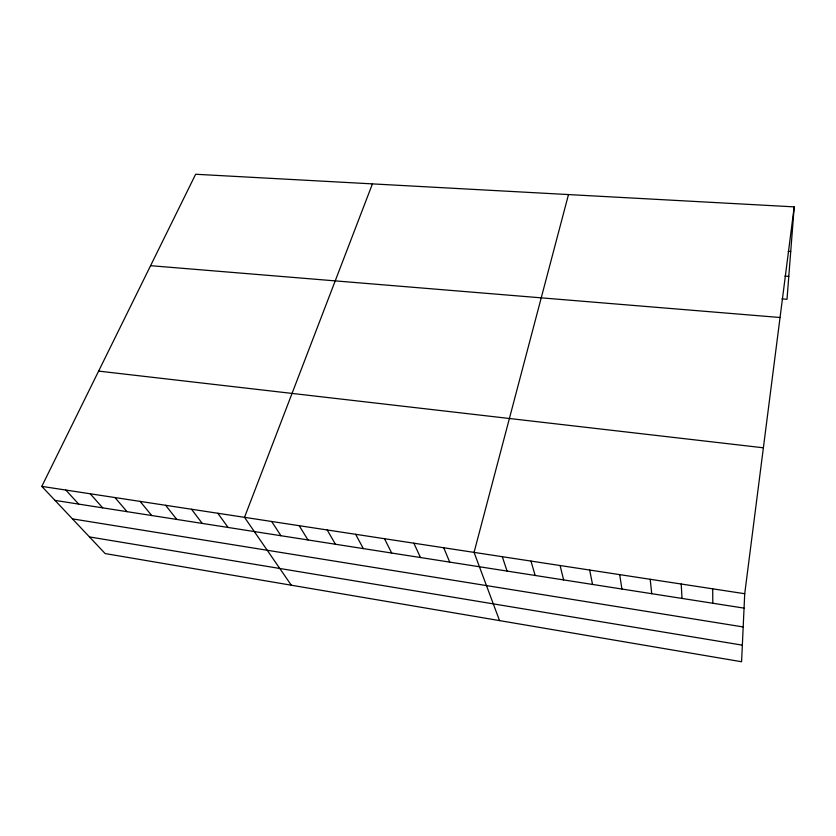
<?xml version="1.0" encoding="UTF-8"?>
<svg xmlns="http://www.w3.org/2000/svg" width="836" height="836" viewBox="0 0 836 836"><rect width="100%" height="100%" fill="white"/><g stroke="black" fill="none" stroke-linecap="round" stroke-linejoin="round"><path stroke-width="1.25" d="M794.2 206.868L744.719 593.717L741.584 661.746L105.148 553.568L41.8 486.385L195.645 174.254L794.2 206.868L787.01 299.288L781.973 298.901M568.49 194.569L474.064 552.387L499.541 620.605M372.428 183.889L244.509 517.338L291.315 585.21M788.202 251.375L790.72 251.542M784.92 276.11L788.787 276.392M150.584 265.681L780.051 317.502M98.617 371.1L763.383 447.793M41.8 486.385L744.719 593.717M55.009 500.398L744.05 608.127M72.439 518.874L743.183 626.958M89.462 536.931L742.347 645.152M65.835 490.053L78.668 504.098M90.225 493.783L102.661 507.849M114.971 497.556L127.009 511.653M140.103 501.391L151.724 515.519M165.612 505.289L176.793 519.438M191.507 509.249L202.249 523.42M217.799 513.262L228.082 527.453M271.637 521.476L280.948 535.719M299.183 525.687L307.982 539.952M327.169 529.961L335.445 544.246M355.613 534.298L363.346 548.604M384.508 538.718L391.676 553.035M413.872 543.201L420.466 557.539M443.728 547.758L449.716 562.105M502.3 556.703L507.076 571.082M530.975 561.081L535.144 575.461M560.089 565.523L563.631 579.923M589.652 570.037L592.546 584.437M619.685 574.625L621.921 589.035M650.199 579.285L651.735 593.696M681.204 584.019L682.03 598.43M712.7 588.826L712.794 603.247"/></g></svg>
